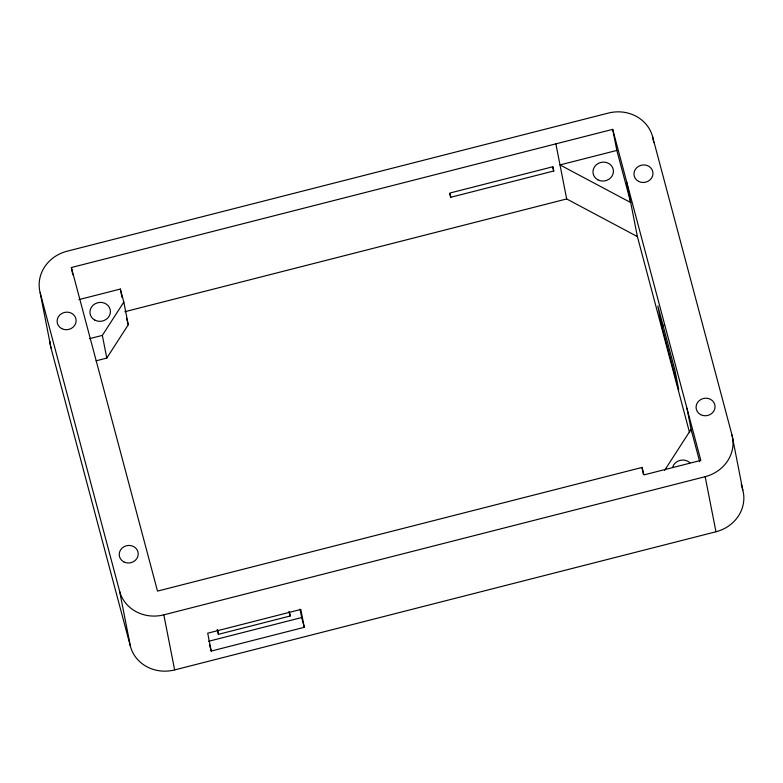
<?xml version="1.0" encoding="UTF-8"?>
<svg xmlns="http://www.w3.org/2000/svg" width="783" height="783" viewBox="0 0 783 783"><rect width="100%" height="100%" fill="white"/><g stroke="black" fill="none" stroke-linecap="round" stroke-linejoin="round"><path stroke-width="1.17" d="M89.321 338.726L102.338 335.398L123.822 302.081L120.347 289.054L78.907 299.625M96.133 360.806L106.791 358.085L128.265 324.769L123.822 302.081M664.65 470.329L691.076 429.329L699.718 461.764M71.37 267.522L612.697 129.361L700.824 460.394L643.988 474.899L642.011 467.451L157.51 591.106L71.37 267.522L72.78 274.725M616.838 150.424L560.002 164.929L630.716 202.562L616.838 150.424L612.697 129.361M450.724 197.287L553.728 170.997L552.896 166.75L449.892 193.039L450.724 197.287L449.824 193.93M124.8 311.732L566.677 198.951L637.382 236.583L689.578 432.637M661.743 325.816L657.847 305.977L674.848 369.83L678.734 389.68L661.743 325.816L664.101 325.209M40.187 292.881L119.633 591.322A36.674 33.708 -11.1 0 0 163.823 614.841L705.16 476.681A36.674 33.708 -11.1 0 0 732.007 435.035L652.562 136.585A36.674 33.708 -11.1 0 0 608.362 113.075L67.035 251.235A36.674 33.708 -11.1 0 0 40.187 292.881L50.993 347.965L130.438 646.415A36.674 33.708 -11.1 0 0 174.638 669.925L715.965 531.765A36.674 33.708 -11.1 0 0 742.813 490.119L732.007 435.035M217.194 629.659L218.437 634.318L290.19 616.006L289.504 612.492M208.611 641.287L301.68 617.542L300.046 609.203M211.214 651.065L304.284 627.31L300.78 609.448L207.71 633.202L211.214 651.065L209.482 644.546M741.247 484.217L742.813 490.119M552.544 166.515L553.728 170.997M301.68 617.542L304.284 627.31M288.947 611.347L290.19 616.006M126.533 318.25L128.265 324.769M652.562 136.585L653.736 142.575M705.16 476.681L715.965 531.765M686.945 408.256L691.536 431.668M626.576 181.49L637.382 236.583M642.011 467.451L643.391 474.469M555.871 143.866L566.677 198.951M217.517 629.64L218.437 634.318M120.347 289.054L121.991 297.403M163.823 614.841L174.638 669.925M102.338 335.398L106.791 358.085M119.633 591.322L130.438 646.415M50.993 347.965A36.674 33.708 -11.1 0 1 49.985 341.437M672.675 467.148A10.267 9.435 -11.1 0 1 689.901 462.753M61.681 328.586A9.533 8.76 -11.1 0 0 76.127 320.844A9.533 8.76 -11.1 0 0 62.053 313.357A9.533 8.76 -11.1 0 0 61.681 328.586M123.783 561.871A9.533 8.76 -11.1 0 0 138.229 554.129A9.533 8.76 -11.1 0 0 124.154 546.642A9.533 8.76 -11.1 0 0 123.783 561.871M700.638 414.638A9.533 8.76 -11.1 0 0 715.075 406.896A9.533 8.76 -11.1 0 0 701.01 399.408A9.533 8.76 -11.1 0 0 700.638 414.638M638.536 181.362A9.533 8.76 -11.1 0 0 652.973 173.62A9.533 8.76 -11.1 0 0 638.899 166.133A9.533 8.76 -11.1 0 0 638.536 181.362M597.879 179.826A10.267 9.435 -11.1 0 0 613.432 171.497A10.267 9.435 -11.1 0 0 598.281 163.432A10.267 9.435 -11.1 0 0 597.879 179.826M94.86 320.12A10.267 9.435 -11.1 0 0 110.413 311.781A10.267 9.435 -11.1 0 0 95.252 303.716A10.267 9.435 -11.1 0 0 94.86 320.12"/></g></svg>
